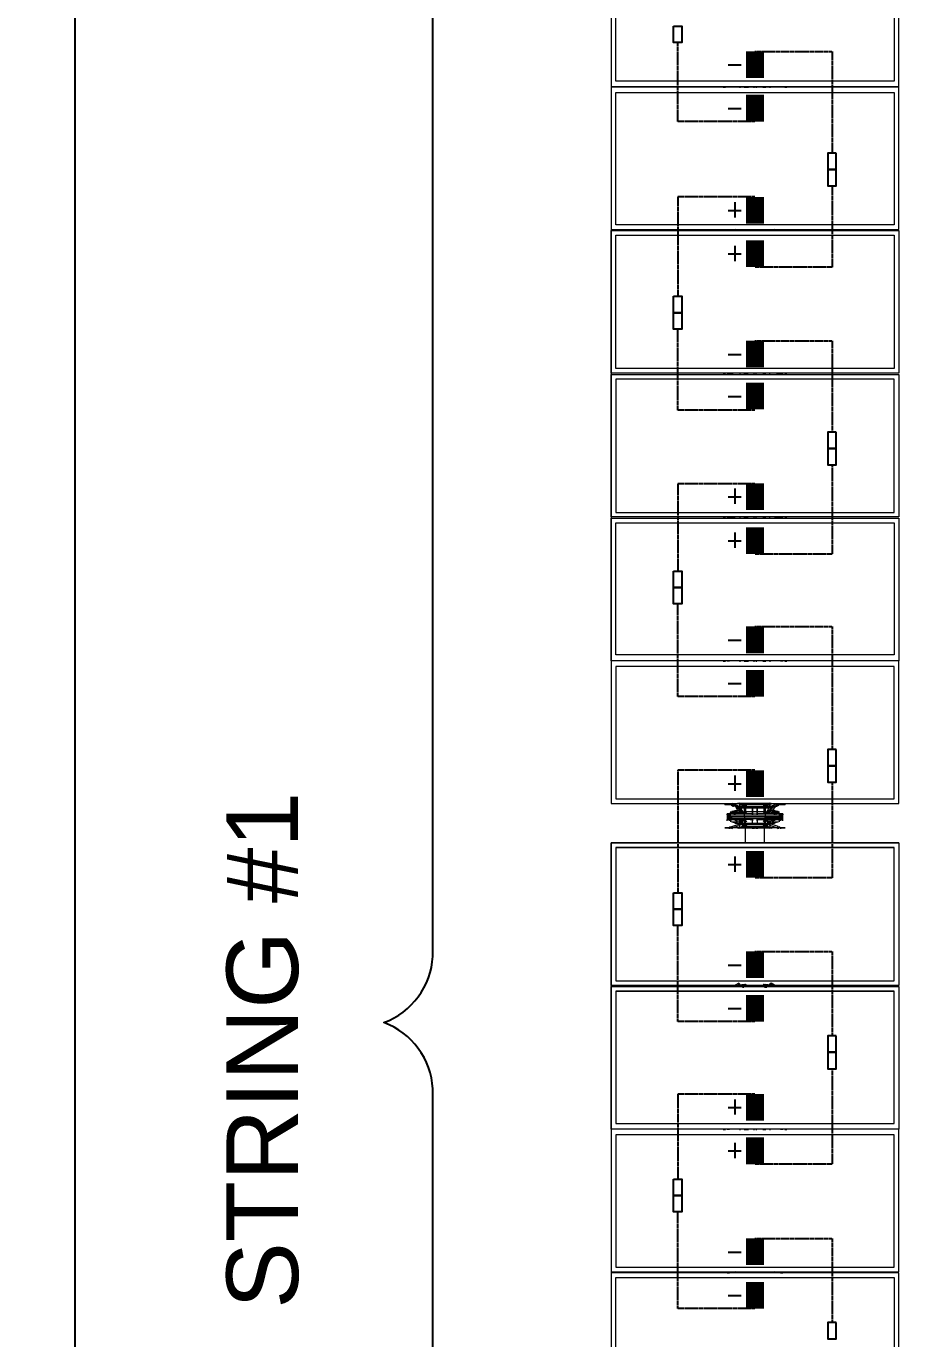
# Model space of a CAD drawing. Header units: feet. Extents: x -13743 to 68376, y -48 to 67763.
# Drawn here: x 5263.4 to 5507, y 65609.9 to 65976.5 of the extents above; entities that cross this region are included whole.
import ezdxf

# ---------------------------------------------------------------- set-up
doc = ezdxf.new("R2010")
doc.units = ezdxf.units.FT
doc.header["$MEASUREMENT"] = 0
doc.linetypes.add('HIDDEN', pattern=[0.375, 0.25, -0.125])
for name, color, linetype in [('E-HARN-COMP', 8, 'Continuous'), ('E-TRNK-CABL-NEG', 6, 'HIDDEN'), ('E-TRUNK-CABLE-POS', 6, 'HIDDEN'), ('G-ANNO-TEXT', 1, 'Continuous'), ('Polarity-Text', 7, 'Continuous')]:
    doc.layers.add(name, color=color, linetype=linetype)
doc.styles.add('NEI-A', font='arial.ttf')

# ---------------------------------------------------------------- blocks, each defined once
blk = doc.blocks.new('A$Ccdbb2b2c')
at = {"lineweight": 5}
for points in [[(2.2199, 0.4133), (4.0732, 0.4133)], [(4.1298, 0), (4.1298, 0.4133), (5.9848, 0.4133)], [(4.1365, 0.0067), (4.1365, 0.4067)], [(4.3365, 0), (4.3365, 0.4133)], [(4.3432, 0.0067), (4.3432, 0.4067)], [(3.0432, 0.2517), (3.0449, 0.2517)], [(3.0432, 0.25), (3.0449, 0.25)], [(3.0432, 0.235), (3.0432, 0.2467), (3.0432, 0.2433)], [(3.2482, 0.2517), (3.2499, 0.2517)], [(3.2482, 0.25), (3.2499, 0.25)], [(3.2482, 0.235), (3.2499, 0.2467), (3.2499, 0.2433)], [(3.4549, 0.2517), (3.4565, 0.2517)], [(3.4549, 0.25), (3.4565, 0.25)], [(3.4549, 0.235), (3.4565, 0.2467), (3.4565, 0.2433)], [(3.6615, 0.2517), (3.6632, 0.2517)], [(3.6615, 0.25), (3.6632, 0.25)], [(3.6615, 0.2467), (3.6615, 0.2433)], [(3.6632, 0.2467), (3.6615, 0.235)], [(3.8682, 0.2517), (3.8698, 0.2517)], [(3.8682, 0.25), (3.8698, 0.25)], [(3.8682, 0.235), (3.8682, 0.2467), (3.8682, 0.2433)], [(4.0748, 0.24), (4.0732, 0.24), (4.0748, 0.24), (4.0748, 0.2433), (4.0748, 0.25), (4.0732, 0.25)], [(4.0882, 0.2433), (4.0882, 0.235), (4.0882, 0.2433), (4.0882, 0.245), (4.0882, 0.2467), (4.0882, 0.245), (4.0898, 0.245), (4.0882, 0.2467), (4.0898, 0.2467), (4.0882, 0.2467), (4.0882, 0.245), (4.0882, 0.2417), (4.0865, 0.2417)], [(4.0948, 0.24), (4.0932, 0.24), (4.0915, 0.24), (4.0915, 0.2217), (4.0882, 0.2217), (4.0882, 0.1917), (4.0915, 0.1917), (4.0915, 0.2217), (4.0915, 0.2417), (4.0932, 0.2417), (4.0932, 0.245), (4.0948, 0.245), (4.0965, 0.245), (4.0965, 0.2467), (4.0965, 0.245), (4.0948, 0.245), (4.0932, 0.245), (4.0932, 0.2433), (4.0915, 0.2433), (4.0915, 0.24)], [(4.0882, 0.2467), (4.0882, 0.2467)], [(4.0898, 0.2467), (4.0948, 0.2467), (4.0965, 0.2467)], [(4.0982, 0.2467), (4.0965, 0.2467), (4.0948, 0.245), (4.0932, 0.245)], [(4.0948, 0.245), (4.0948, 0.2467)], [(4.0965, 0.2467), (4.0965, 0.2467)], [(4.1082, 0.1733), (4.1098, 0.1733), (4.1082, 0.1733), (4.1082, 0.1717), (4.1065, 0.1717), (4.1082, 0.17), (4.1082, 0.1633), (4.1082, 0.25), (4.1082, 0.2433), (4.1065, 0.2417), (4.1082, 0.2417), (4.1082, 0.24), (4.1098, 0.24), (4.1082, 0.2383), (4.1065, 0.24), (4.1032, 0.23), (4.1032, 0.2283), (4.1048, 0.2283), (4.1032, 0.2283), (4.1032, 0.225), (4.1065, 0.225), (4.1082, 0.2283), (4.1082, 0.225), (4.1065, 0.225), (4.1065, 0.2233), (4.1082, 0.2233), (4.1082, 0.19), (4.1065, 0.19)], [(4.3348, 0.2517), (4.3365, 0.2517)], [(4.3348, 0.25), (4.3365, 0.25)], [(4.3348, 0.235), (4.3365, 0.2467), (4.3365, 0.2433)], [(4.5415, 0.2517), (4.5431, 0.2517)], [(4.5415, 0.25), (4.5431, 0.25)], [(4.5415, 0.235), (4.5415, 0.2467), (4.5415, 0.2433)], [(4.7465, 0.2517), (4.7481, 0.2517)], [(4.7465, 0.25), (4.7481, 0.25)], [(4.7465, 0.235), (4.7481, 0.2467), (4.7481, 0.2433)], [(3.0432, 0.2283), (3.0449, 0.2283)], [(3.2482, 0.2283), (3.2499, 0.2283)], [(3.4549, 0.2283), (3.4565, 0.2283)], [(3.6615, 0.2283), (3.6632, 0.2283)], [(3.8682, 0.2283), (3.8698, 0.2283)], [(4.0715, 0.2283), (4.0715, 0.2283)], [(4.0732, 0.2433), (4.0748, 0.2433), (4.0732, 0.2433)], [(4.0732, 0.2433), (4.0748, 0.2433), (4.0732, 0.2433)], [(4.0732, 0.19), (4.0732, 0.2233), (4.0732, 0.19), (4.0748, 0.19), (4.0748, 0.1917), (4.0748, 0.1883), (4.0782, 0.1883), (4.0782, 0.185), (4.0782, 0.1883), (4.0748, 0.1883), (4.0748, 0.19), (4.0748, 0.1917), (4.0748, 0.1933), (4.0748, 0.22), (4.0732, 0.22), (4.0748, 0.22), (4.0748, 0.2217), (4.0748, 0.2233), (4.0748, 0.2217), (4.0748, 0.2233), (4.0732, 0.2233), (4.0732, 0.225), (4.0732, 0.2233), (4.0748, 0.2233), (4.0765, 0.2233), (4.0782, 0.2233), (4.0782, 0.2217), (4.0782, 0.22), (4.0765, 0.22), (4.0748, 0.22), (4.0748, 0.2217), (4.0765, 0.2217), (4.0782, 0.2217), (4.0765, 0.2217), (4.0782, 0.2217), (4.0765, 0.2217), (4.0782, 0.2217), (4.0765, 0.2217), (4.0782, 0.2217), (4.0765, 0.2217), (4.0765, 0.2233), (4.0782, 0.2217), (4.0782, 0.22), (4.0765, 0.2183), (4.0765, 0.22), (4.0748, 0.22), (4.0748, 0.2217), (4.0748, 0.2233), (4.0748, 0.225), (4.0732, 0.225), (4.0732, 0.2267), (4.0732, 0.225), (4.0748, 0.225), (4.0748, 0.2283), (4.0782, 0.2283), (4.0782, 0.225), (4.0748, 0.225), (4.0748, 0.2283), (4.0782, 0.2283), (4.0798, 0.23), (4.0782, 0.2317), (4.0765, 0.235), (4.0765, 0.2383), (4.0748, 0.24), (4.0732, 0.2383), (4.0782, 0.2283), (4.0798, 0.2283), (4.0798, 0.225), (4.0782, 0.225), (4.0782, 0.2217)], [(4.0798, 0.2217), (4.0782, 0.2217), (4.0782, 0.2233), (4.0765, 0.2233), (4.0748, 0.2233), (4.0748, 0.225), (4.0782, 0.225), (4.0782, 0.2283), (4.0732, 0.2383), (4.0748, 0.2383), (4.0748, 0.24), (4.0798, 0.23), (4.0782, 0.2283), (4.0798, 0.23), (4.0748, 0.24), (4.0732, 0.24), (4.0748, 0.2383)], [(4.0765, 0.2367), (4.0765, 0.24), (4.0748, 0.24), (4.0748, 0.2383), (4.0732, 0.2383), (4.0782, 0.2283), (4.0748, 0.2283), (4.0748, 0.225), (4.0748, 0.2233), (4.0732, 0.2233), (4.0732, 0.19), (4.0748, 0.19), (4.0732, 0.19), (4.0732, 0.1867), (4.0732, 0.1883), (4.0748, 0.1883), (4.0748, 0.185), (4.0782, 0.185), (4.0798, 0.1833), (4.0798, 0.185), (4.0798, 0.1883), (4.0782, 0.1883), (4.0798, 0.1883), (4.0798, 0.225), (4.0798, 0.1883), (4.0782, 0.1883)], [(4.0782, 0.2283), (4.0782, 0.225), (4.0732, 0.225), (4.0732, 0.2283), (4.0732, 0.23), (4.0732, 0.2317)], [(4.0732, 0.23), (4.0732, 0.23)], [(4.0748, 0.2283), (4.0732, 0.2283)], [(4.0748, 0.2433), (4.0748, 0.2433)], [(4.0748, 0.24), (4.0748, 0.24)], [(4.0748, 0.24), (4.0748, 0.24)], [(4.0765, 0.2383), (4.0765, 0.2367), (4.0765, 0.2383), (4.0782, 0.2383)], [(4.0782, 0.2317), (4.0832, 0.2283), (4.0765, 0.235), (4.0832, 0.2317)], [(4.0898, 0.245), (4.0915, 0.245), (4.0898, 0.245), (4.0915, 0.245), (4.0915, 0.2417), (4.0882, 0.2417), (4.0882, 0.2217), (4.0865, 0.2217), (4.0882, 0.2217), (4.0865, 0.2217), (4.0882, 0.2217), (4.0865, 0.2217), (4.0882, 0.2217), (4.0798, 0.2217), (4.0848, 0.2217), (4.0848, 0.1917), (4.0798, 0.1917), (4.0882, 0.1917), (4.0882, 0.1717), (4.0915, 0.1717), (4.0915, 0.1917), (4.0915, 0.2217), (4.0932, 0.2217), (4.0932, 0.2417), (4.0948, 0.2417), (4.0948, 0.2217)], [(4.0798, 0.23), (4.0798, 0.2283)], [(4.0848, 0.2417), (4.0865, 0.2417), (4.0865, 0.2333), (4.0848, 0.2333), (4.0848, 0.24), (4.0832, 0.235), (4.0832, 0.225), (4.0848, 0.225), (4.0865, 0.2233), (4.0848, 0.225), (4.0865, 0.2233), (4.0865, 0.225)], [(4.0832, 0.235), (4.0832, 0.225)], [(4.0848, 0.235), (4.0848, 0.235)], [(4.0848, 0.2317), (4.0848, 0.2333)], [(4.0865, 0.23), (4.0865, 0.2333), (4.0882, 0.2333)], [(4.0882, 0.2283), (4.0865, 0.2283)], [(4.0882, 0.245), (4.0882, 0.245)], [(4.0882, 0.245), (4.0882, 0.2433), (4.0898, 0.2433), (4.0915, 0.2433), (4.0898, 0.2433), (4.0915, 0.2433)], [(4.0898, 0.235), (4.0882, 0.235), (4.0882, 0.2133), (4.0882, 0.2117), (4.0882, 0.2367), (4.0898, 0.2367)], [(4.0915, 0.245), (4.0898, 0.245), (4.0915, 0.245), (4.0915, 0.2433), (4.0932, 0.2433), (4.0948, 0.2433), (4.0948, 0.2417)], [(4.0948, 0.2433), (4.0965, 0.2433)], [(4.0948, 0.2433), (4.0965, 0.2433)], [(4.0948, 0.2433), (4.0965, 0.2433)], [(4.0948, 0.2117), (4.0965, 0.2117), (4.0965, 0.2367), (4.0948, 0.2367)], [(4.0965, 0.2433), (4.0965, 0.245)], [(4.0965, 0.235), (4.0965, 0.2433)], [(4.0965, 0.2433), (4.0965, 0.235)], [(4.0998, 0.2267), (4.0998, 0.225), (4.1015, 0.225), (4.1015, 0.235), (4.0998, 0.24), (4.0998, 0.2333), (4.0965, 0.2333), (4.0965, 0.2417), (4.0998, 0.2417)], [(4.0965, 0.2417), (4.0982, 0.2417)], [(4.0965, 0.21), (4.0982, 0.21), (4.0965, 0.21), (4.0982, 0.21), (4.0965, 0.21), (4.0982, 0.21), (4.0965, 0.21), (4.0965, 0.2117), (4.0965, 0.2133), (4.0965, 0.235), (4.0982, 0.235)], [(4.0965, 0.2333), (4.0982, 0.2333), (4.0982, 0.23)], [(4.0982, 0.2283), (4.0965, 0.2283)], [(4.0982, 0.24), (4.0982, 0.24)], [(4.0998, 0.235), (4.0998, 0.235)], [(4.0998, 0.2333), (4.0998, 0.2317)], [(4.1015, 0.235), (4.1015, 0.225), (4.1032, 0.225), (4.1032, 0.2217), (4.1048, 0.2233), (4.1048, 0.2217), (4.1032, 0.2217), (4.1032, 0.22), (4.1048, 0.22), (4.1065, 0.22), (4.1065, 0.2217), (4.1048, 0.2217), (4.1065, 0.2217), (4.1048, 0.2217), (4.1065, 0.2217), (4.1048, 0.2217), (4.1065, 0.2217), (4.1048, 0.2217), (4.1065, 0.2217), (4.1065, 0.2233), (4.1048, 0.2233), (4.1032, 0.2233), (4.1032, 0.2217), (4.1032, 0.22), (4.1032, 0.1933)], [(4.1032, 0.23), (4.1015, 0.2283), (4.1032, 0.2283)], [(4.1015, 0.2283), (4.1015, 0.225), (4.1032, 0.225), (4.1015, 0.225), (4.1015, 0.1883), (4.1015, 0.1783)], [(4.1082, 0.2317), (4.1082, 0.23), (4.1082, 0.2283), (4.1048, 0.2283), (4.1082, 0.2383)], [(4.1082, 0.24), (4.1082, 0.24)], [(4.1098, 0.23), (4.1098, 0.23)], [(4.1098, 0.2283), (4.1098, 0.2283)], [(4.3315, 0.23), (4.3365, 0.2383)], [(4.3332, 0.2283), (4.3365, 0.2333)], [(4.5415, 0.2283), (4.5431, 0.2283)], [(4.7465, 0.2283), (4.7481, 0.2283)], [(3.0432, 0.2217), (3.0449, 0.2217)], [(3.0432, 0.22), (3.0449, 0.22)], [(3.0432, 0.2183), (3.0449, 0.2183)], [(3.0432, 0.2167), (3.0449, 0.2167)], [(3.0432, 0.2083), (3.0449, 0.2083)], [(3.2499, 0.2217), (3.2482, 0.2217)], [(3.2482, 0.22), (3.2499, 0.22)], [(3.2482, 0.2183), (3.2499, 0.2183)], [(3.2499, 0.2167), (3.2482, 0.2167)], [(3.2482, 0.2083), (3.2499, 0.2083)], [(3.4565, 0.2217), (3.4549, 0.2217)], [(3.4549, 0.22), (3.4565, 0.22)], [(3.4549, 0.2183), (3.4565, 0.2183)], [(3.4565, 0.2167), (3.4549, 0.2167)], [(3.4549, 0.2083), (3.4565, 0.2083)], [(3.6632, 0.2217), (3.6615, 0.2217)], [(3.6615, 0.22), (3.6632, 0.22)], [(3.6615, 0.2183), (3.6632, 0.2183)], [(3.6632, 0.2167), (3.6615, 0.2167)], [(3.6615, 0.2083), (3.6632, 0.2083)], [(3.8682, 0.2217), (3.8698, 0.2217)], [(3.8682, 0.22), (3.8698, 0.22)], [(3.8682, 0.2183), (3.8698, 0.2183)], [(3.8682, 0.2167), (3.8698, 0.2167)], [(3.8682, 0.2083), (3.8698, 0.2083)], [(4.0782, 0.185), (4.0798, 0.185), (4.0798, 0.1883), (4.0782, 0.1883), (4.0798, 0.1883), (4.0798, 0.225), (4.0782, 0.225), (4.0782, 0.2217), (4.0765, 0.2217), (4.0782, 0.2217), (4.0765, 0.2217), (4.0782, 0.2217), (4.0782, 0.22), (4.0782, 0.1933), (4.0782, 0.1917), (4.0765, 0.19), (4.0765, 0.1917), (4.0748, 0.1917), (4.0748, 0.1933), (4.0765, 0.1933), (4.0765, 0.195), (4.0782, 0.1933), (4.0782, 0.22), (4.0765, 0.22), (4.0748, 0.22), (4.0732, 0.22), (4.0748, 0.22), (4.0748, 0.1933), (4.0732, 0.1933), (4.0748, 0.1933), (4.0748, 0.1917), (4.0748, 0.19), (4.0765, 0.19), (4.0782, 0.19), (4.0782, 0.1917), (4.0782, 0.1933), (4.0782, 0.1917), (4.0798, 0.1917)], [(4.0732, 0.2233), (4.0732, 0.225)], [(4.0732, 0.21), (4.0748, 0.21)], [(4.0732, 0.2083), (4.0748, 0.2083)], [(4.0782, 0.225), (4.0798, 0.225), (4.0782, 0.225), (4.0782, 0.2217), (4.0765, 0.2217), (4.0782, 0.2217), (4.0782, 0.22), (4.0782, 0.1933), (4.0765, 0.195), (4.0765, 0.1933), (4.0748, 0.1933), (4.0748, 0.1917), (4.0765, 0.1917), (4.0782, 0.1917), (4.0782, 0.1883), (4.0782, 0.1917), (4.0782, 0.1933), (4.0765, 0.1933)], [(4.0748, 0.2233), (4.0748, 0.2233)], [(4.0748, 0.2233), (4.0748, 0.2233)], [(4.0748, 0.22), (4.0765, 0.22), (4.0782, 0.22), (4.0782, 0.2217), (4.0782, 0.2233), (4.0765, 0.2233), (4.0748, 0.2233), (4.0748, 0.2217), (4.0748, 0.2233)], [(4.0748, 0.2233), (4.0748, 0.2233)], [(4.0748, 0.2217), (4.0748, 0.2217)], [(4.0765, 0.22), (4.0748, 0.22), (4.0748, 0.2217), (4.0765, 0.2217)], [(4.0748, 0.2217), (4.0765, 0.2217)], [(4.0748, 0.2217), (4.0748, 0.22)], [(4.0748, 0.2217), (4.0748, 0.2217)], [(4.0748, 0.2217), (4.0748, 0.2217)], [(4.0748, 0.22), (4.0748, 0.22)], [(4.0748, 0.22), (4.0748, 0.22)], [(4.0748, 0.22), (4.0748, 0.1933)], [(4.0748, 0.22), (4.0748, 0.22)], [(4.0765, 0.2233), (4.0765, 0.2233)], [(4.0765, 0.2233), (4.0765, 0.2233)], [(4.0782, 0.2217), (4.0765, 0.2233), (4.0765, 0.2217)], [(4.0765, 0.2233), (4.0765, 0.2233)], [(4.0765, 0.2233), (4.0765, 0.2233)], [(4.0765, 0.2217), (4.0782, 0.2217)], [(4.0765, 0.2217), (4.0782, 0.2217)], [(4.0765, 0.2217), (4.0782, 0.2217)], [(4.0765, 0.2217), (4.0782, 0.2217)], [(4.0765, 0.2217), (4.0782, 0.2217)], [(4.0765, 0.22), (4.0765, 0.22)], [(4.0765, 0.22), (4.0765, 0.2183), (4.0782, 0.22)], [(4.0765, 0.22), (4.0765, 0.22)], [(4.0765, 0.22), (4.0765, 0.22)], [(4.0782, 0.225), (4.0782, 0.225)], [(4.0782, 0.2233), (4.0782, 0.2233)], [(4.0782, 0.2233), (4.0782, 0.2233)], [(4.0782, 0.2233), (4.0782, 0.2233)], [(4.0782, 0.2217), (4.0782, 0.2217)], [(4.0782, 0.2217), (4.0782, 0.2217)], [(4.0782, 0.2217), (4.0782, 0.2217)], [(4.0782, 0.22), (4.0782, 0.22)], [(4.0782, 0.22), (4.0782, 0.22)], [(4.0782, 0.22), (4.0782, 0.22)], [(4.0798, 0.225), (4.0798, 0.225)], [(4.0882, 0.22), (4.0798, 0.22)], [(4.0882, 0.2117), (4.0882, 0.21), (4.0898, 0.21), (4.0882, 0.21), (4.0898, 0.21), (4.0882, 0.21), (4.0882, 0.2133), (4.0882, 0.21), (4.0798, 0.21)], [(4.0798, 0.205), (4.0798, 0.2083)], [(4.0865, 0.2183), (4.0848, 0.22)], [(4.0865, 0.2233), (4.0882, 0.2233)], [(4.0882, 0.21), (4.0898, 0.21)], [(4.1015, 0.21), (4.0948, 0.21)], [(4.0965, 0.2233), (4.0982, 0.2233)], [(4.1015, 0.22), (4.0965, 0.22)], [(4.0982, 0.225), (4.0982, 0.2233), (4.0998, 0.225), (4.0982, 0.2233), (4.0998, 0.225)], [(4.0998, 0.22), (4.0982, 0.2183)], [(4.1015, 0.225), (4.1015, 0.225)], [(4.1032, 0.2083), (4.1015, 0.2083), (4.1015, 0.205)], [(4.1032, 0.225), (4.1032, 0.225)], [(4.1032, 0.22), (4.1048, 0.2183), (4.1048, 0.22), (4.1065, 0.22), (4.1065, 0.2217), (4.1048, 0.2217), (4.1065, 0.2217), (4.1065, 0.2233)], [(4.1032, 0.2233), (4.1032, 0.2233)], [(4.1032, 0.2217), (4.1032, 0.2217)], [(4.1032, 0.22), (4.1032, 0.22)], [(4.1048, 0.2233), (4.1048, 0.2233)], [(4.1048, 0.22), (4.1048, 0.22)], [(4.1065, 0.2233), (4.1065, 0.2233)], [(4.1065, 0.2217), (4.1065, 0.2217)], [(4.1065, 0.22), (4.1065, 0.22)], [(4.1065, 0.1933), (4.1065, 0.22)], [(4.1082, 0.225), (4.1082, 0.2233)], [(4.1298, 0.22), (4.1082, 0.22)], [(4.1082, 0.21), (4.1098, 0.21)], [(4.1082, 0.2083), (4.1098, 0.2083)], [(4.3382, 0.2233), (4.3365, 0.2233), (4.3365, 0.225), (4.3332, 0.225)], [(4.3332, 0.1917), (4.3348, 0.1917), (4.3348, 0.19), (4.3332, 0.1917), (4.3348, 0.1917), (4.3348, 0.19), (4.3332, 0.1917), (4.3348, 0.19), (4.3348, 0.1917), (4.3365, 0.1917), (4.3365, 0.1933), (4.3348, 0.1933), (4.3365, 0.1933), (4.3348, 0.1933), (4.3365, 0.1933), (4.3365, 0.22), (4.3365, 0.1933), (4.3365, 0.22), (4.3348, 0.22), (4.3365, 0.22), (4.3348, 0.22), (4.3332, 0.22), (4.3348, 0.22), (4.3348, 0.2183), (4.3332, 0.22), (4.3348, 0.22), (4.3365, 0.22), (4.3365, 0.2217), (4.3348, 0.2217), (4.3365, 0.2217), (4.3348, 0.2217), (4.3365, 0.2217), (4.3348, 0.2217), (4.3365, 0.2217), (4.3348, 0.2217), (4.3365, 0.2217), (4.3348, 0.2217), (4.3365, 0.2217), (4.3365, 0.22), (4.3348, 0.22), (4.3348, 0.2183), (4.3332, 0.22), (4.3348, 0.2183), (4.3348, 0.22), (4.3365, 0.22), (4.3365, 0.2217), (4.3348, 0.2217), (4.3348, 0.2233), (4.3332, 0.2217), (4.3348, 0.2233), (4.3348, 0.2217), (4.3332, 0.2217), (4.3348, 0.2233), (4.3348, 0.2217), (4.3332, 0.2217)], [(4.3348, 0.1917), (4.3365, 0.1917), (4.3348, 0.1917), (4.3365, 0.1917), (4.3348, 0.1917), (4.3365, 0.1917), (4.3348, 0.1917), (4.3365, 0.1917), (4.3348, 0.1917), (4.3365, 0.1917), (4.3348, 0.1917), (4.3348, 0.2217), (4.3365, 0.2217), (4.3348, 0.2217), (4.3365, 0.2217), (4.3348, 0.2217), (4.3365, 0.2217), (4.3348, 0.2217), (4.3365, 0.2217), (4.3348, 0.2217), (4.3365, 0.2217), (4.3348, 0.2217), (4.3365, 0.2217), (4.3348, 0.2217), (4.3365, 0.2217), (4.3348, 0.2217), (4.3365, 0.2217), (4.3348, 0.2217), (4.3365, 0.2217), (4.3348, 0.2217), (4.3365, 0.2217), (4.3365, 0.2233), (4.3348, 0.2233), (4.3332, 0.2233)], [(4.3332, 0.22), (4.3348, 0.22), (4.3365, 0.22)], [(4.3348, 0.2233), (4.3348, 0.2233)], [(4.3365, 0.2217), (4.3348, 0.2217)], [(4.3348, 0.22), (4.3348, 0.22)], [(4.3348, 0.2183), (4.3365, 0.2183)], [(4.3365, 0.2167), (4.3348, 0.2167)], [(4.3348, 0.2083), (4.3365, 0.2083)], [(4.3365, 0.2233), (4.3365, 0.2233)], [(4.3365, 0.22), (4.3365, 0.22)], [(4.5415, 0.2217), (4.5431, 0.2217)], [(4.5415, 0.22), (4.5431, 0.22)], [(4.5415, 0.2183), (4.5431, 0.2183)], [(4.5415, 0.2167), (4.5431, 0.2167)], [(4.5415, 0.2083), (4.5431, 0.2083)], [(4.7481, 0.2217), (4.7465, 0.2217)], [(4.7465, 0.22), (4.7481, 0.22)], [(4.7465, 0.2183), (4.7481, 0.2183)], [(4.7481, 0.2167), (4.7465, 0.2167)], [(4.7465, 0.2083), (4.7481, 0.2083)], [(3.0432, 0.205), (3.0449, 0.205)], [(3.0432, 0.195), (3.0449, 0.195)], [(3.0432, 0.1933), (3.0449, 0.1933)], [(3.0432, 0.1917), (3.0449, 0.1917)], [(3.2499, 0.205), (3.2482, 0.205)], [(3.2482, 0.195), (3.2499, 0.195)], [(3.2499, 0.1933), (3.2482, 0.1933)], [(3.2482, 0.1917), (3.2499, 0.1917)], [(3.4565, 0.205), (3.4549, 0.205)], [(3.4549, 0.195), (3.4565, 0.195)], [(3.4565, 0.1933), (3.4549, 0.1933)], [(3.4549, 0.1917), (3.4565, 0.1917)], [(3.6632, 0.205), (3.6615, 0.205)], [(3.6615, 0.195), (3.6632, 0.195)], [(3.6632, 0.1933), (3.6615, 0.1933)], [(3.6615, 0.1917), (3.6632, 0.1917)], [(3.8682, 0.205), (3.8698, 0.205)], [(3.8682, 0.195), (3.8698, 0.195)], [(3.8682, 0.1933), (3.8698, 0.1933)], [(3.8682, 0.1917), (3.8698, 0.1917)], [(4.0732, 0.205), (4.0748, 0.205)], [(4.0732, 0.2033), (4.0748, 0.2033)], [(4.0732, 0.1933), (4.0748, 0.1933)], [(4.0732, 0.1933), (4.0748, 0.1933)], [(4.0782, 0.1917), (4.0782, 0.19), (4.0765, 0.19), (4.0748, 0.19), (4.0765, 0.19), (4.0782, 0.19), (4.0782, 0.1917), (4.0765, 0.1917), (4.0782, 0.1917), (4.0782, 0.19), (4.0782, 0.1883), (4.0798, 0.1883), (4.0798, 0.185), (4.0782, 0.185), (4.0765, 0.1817), (4.0732, 0.175), (4.0748, 0.175), (4.0748, 0.1733), (4.0798, 0.1833), (4.0782, 0.185), (4.0732, 0.175), (4.0748, 0.175), (4.0748, 0.1733), (4.0798, 0.1833), (4.0798, 0.185), (4.0782, 0.185), (4.0782, 0.1883), (4.0748, 0.1883), (4.0748, 0.185), (4.0732, 0.185), (4.0732, 0.1883), (4.0732, 0.19), (4.0732, 0.1883), (4.0748, 0.1883), (4.0748, 0.185), (4.0782, 0.185), (4.0732, 0.175), (4.0748, 0.175), (4.0748, 0.1733), (4.0798, 0.1833), (4.0782, 0.185), (4.0748, 0.185), (4.0732, 0.185), (4.0732, 0.1833)], [(4.0748, 0.19), (4.0748, 0.1883), (4.0732, 0.1883)], [(4.0782, 0.1933), (4.0765, 0.1933), (4.0748, 0.1933), (4.0765, 0.1933), (4.0748, 0.1933), (4.0748, 0.1917), (4.0748, 0.19), (4.0748, 0.1917)], [(4.0748, 0.1933), (4.0748, 0.1933)], [(4.0748, 0.1933), (4.0748, 0.1933)], [(4.0748, 0.1933), (4.0748, 0.1933)], [(4.0748, 0.1917), (4.0748, 0.1917)], [(4.0748, 0.1917), (4.0748, 0.1917)], [(4.0748, 0.1917), (4.0748, 0.1917)], [(4.0748, 0.19), (4.0748, 0.19)], [(4.0748, 0.19), (4.0748, 0.19)], [(4.0748, 0.19), (4.0748, 0.19)], [(4.0765, 0.1933), (4.0765, 0.1933)], [(4.0765, 0.1933), (4.0765, 0.1933)], [(4.0765, 0.1933), (4.0765, 0.1933)], [(4.0765, 0.1933), (4.0765, 0.1933)], [(4.0765, 0.19), (4.0765, 0.19)], [(4.0765, 0.19), (4.0765, 0.19)], [(4.0765, 0.19), (4.0765, 0.19)], [(4.0782, 0.1933), (4.0782, 0.1933)], [(4.0782, 0.1933), (4.0782, 0.1933)], [(4.0782, 0.1933), (4.0782, 0.1933)], [(4.0782, 0.1917), (4.0782, 0.1917)], [(4.0782, 0.1917), (4.0782, 0.1917)], [(4.0782, 0.1917), (4.0782, 0.1917)], [(4.0782, 0.19), (4.0782, 0.19)], [(4.0782, 0.19), (4.0782, 0.19)], [(4.0782, 0.19), (4.0782, 0.19)], [(4.0798, 0.2033), (4.0882, 0.2033), (4.0882, 0.2), (4.0882, 0.2033), (4.0898, 0.2033), (4.0882, 0.2033), (4.0898, 0.2033), (4.0882, 0.2033), (4.0898, 0.2033), (4.0882, 0.2033), (4.0882, 0.2017)], [(4.0798, 0.1933), (4.0882, 0.1933)], [(4.0848, 0.1933), (4.0865, 0.195)], [(4.0865, 0.1883), (4.0865, 0.19), (4.0848, 0.1883), (4.0865, 0.19), (4.0848, 0.1883)], [(4.0865, 0.1917), (4.0882, 0.1917)], [(4.0865, 0.1917), (4.0882, 0.1917)], [(4.0865, 0.1917), (4.0882, 0.1917)], [(4.0865, 0.1917), (4.0882, 0.1917)], [(4.0882, 0.19), (4.0865, 0.19)], [(4.0882, 0.2033), (4.0898, 0.2033)], [(4.0898, 0.1783), (4.0882, 0.1783), (4.0882, 0.2), (4.0882, 0.2017), (4.0882, 0.1767), (4.0898, 0.1767)], [(4.0932, 0.1717), (4.0948, 0.1717), (4.0948, 0.1917)], [(4.0948, 0.2033), (4.1015, 0.2033)], [(4.0948, 0.1767), (4.0965, 0.1767), (4.0965, 0.2017), (4.0948, 0.2017)], [(4.0982, 0.2033), (4.0965, 0.2033), (4.0982, 0.2033), (4.0965, 0.2033), (4.0982, 0.2033), (4.0965, 0.2033), (4.0965, 0.2), (4.0965, 0.2017), (4.0965, 0.2033), (4.0965, 0.2), (4.0965, 0.1783), (4.0982, 0.1783)], [(4.0965, 0.1933), (4.1015, 0.1933)], [(4.0982, 0.19), (4.0965, 0.19)], [(4.0982, 0.195), (4.0998, 0.1933)], [(4.0998, 0.1883), (4.0982, 0.19), (4.0998, 0.1883), (4.0982, 0.19), (4.0982, 0.1883)], [(4.1098, 0.1733), (4.1082, 0.175), (4.1065, 0.1733), (4.1032, 0.1833), (4.1032, 0.185), (4.1048, 0.185), (4.1032, 0.185), (4.1015, 0.185), (4.1015, 0.1883), (4.1032, 0.1883), (4.1015, 0.1883), (4.1032, 0.1883), (4.1032, 0.1917), (4.1048, 0.1917), (4.1065, 0.1917), (4.1065, 0.19), (4.1065, 0.1883), (4.1032, 0.1883), (4.1032, 0.185)], [(4.1032, 0.1933), (4.1032, 0.1917)], [(4.1032, 0.1933), (4.1032, 0.1933)], [(4.1048, 0.1933), (4.1032, 0.1933)], [(4.1032, 0.1917), (4.1032, 0.19)], [(4.1032, 0.1917), (4.1032, 0.1917)], [(4.1032, 0.19), (4.1048, 0.19)], [(4.1032, 0.19), (4.1032, 0.19)], [(4.1065, 0.1933), (4.1048, 0.1933)], [(4.1048, 0.1933), (4.1048, 0.1933)], [(4.1048, 0.1917), (4.1065, 0.1917)], [(4.1048, 0.1917), (4.1065, 0.1917)], [(4.1048, 0.1917), (4.1065, 0.1917)], [(4.1048, 0.1917), (4.1065, 0.1917)], [(4.1048, 0.1917), (4.1065, 0.1917)], [(4.1048, 0.1917), (4.1065, 0.1917)], [(4.1048, 0.19), (4.1065, 0.19)], [(4.1048, 0.19), (4.1048, 0.19)], [(4.1065, 0.1933), (4.1065, 0.1933)], [(4.1065, 0.1917), (4.1065, 0.1933)], [(4.1065, 0.1917), (4.1065, 0.1917)], [(4.1065, 0.19), (4.1065, 0.1917)], [(4.1065, 0.19), (4.1065, 0.19)], [(4.1082, 0.205), (4.1098, 0.205)], [(4.1082, 0.2033), (4.1098, 0.2033)], [(4.1082, 0.1933), (4.1298, 0.1933)], [(4.1082, 0.19), (4.1082, 0.1883)], [(4.3348, 0.1933), (4.3348, 0.195), (4.3332, 0.1933)], [(4.3348, 0.1933), (4.3348, 0.195), (4.3332, 0.1933)], [(4.3332, 0.1933), (4.3348, 0.1933)], [(4.3332, 0.1933), (4.3348, 0.1933)], [(4.3348, 0.1933), (4.3332, 0.1933)], [(4.3382, 0.19), (4.3365, 0.19), (4.3365, 0.1883), (4.3332, 0.1883), (4.3365, 0.1883), (4.3365, 0.19), (4.3348, 0.19), (4.3332, 0.19), (4.3348, 0.19), (4.3365, 0.19), (4.3365, 0.1917), (4.3365, 0.19), (4.3365, 0.1883), (4.3332, 0.1883)], [(4.3365, 0.205), (4.3348, 0.205)], [(4.3348, 0.195), (4.3365, 0.195)], [(4.3348, 0.1933), (4.3365, 0.1933), (4.3365, 0.1917), (4.3348, 0.1917)], [(4.3348, 0.1933), (4.3365, 0.1933), (4.3365, 0.1917), (4.3348, 0.1917)], [(4.3348, 0.1933), (4.3348, 0.1933)], [(4.3365, 0.1933), (4.3348, 0.1933)], [(4.3348, 0.1917), (4.3365, 0.1917)], [(4.3348, 0.1917), (4.3365, 0.1917)], [(4.3348, 0.1917), (4.3365, 0.1917)], [(4.3348, 0.1917), (4.3365, 0.1917)], [(4.3348, 0.1917), (4.3365, 0.1917)], [(4.3348, 0.1917), (4.3365, 0.1917)], [(4.3348, 0.1917), (4.3365, 0.1917)], [(4.3348, 0.1917), (4.3365, 0.1917)], [(4.3348, 0.1917), (4.3365, 0.1917)], [(4.3348, 0.1917), (4.3365, 0.1917)], [(4.3348, 0.1917), (4.3365, 0.1917)], [(4.3348, 0.1917), (4.3365, 0.1917)], [(4.3348, 0.19), (4.3365, 0.19), (4.3365, 0.1917)], [(4.3348, 0.19), (4.3348, 0.19)], [(4.3365, 0.1933), (4.3365, 0.1933)], [(4.3365, 0.19), (4.3365, 0.19)], [(4.5415, 0.205), (4.5431, 0.205)], [(4.5415, 0.195), (4.5431, 0.195)], [(4.5415, 0.1933), (4.5431, 0.1933)], [(4.5415, 0.1917), (4.5431, 0.1917)], [(4.7481, 0.205), (4.7465, 0.205)], [(4.7465, 0.195), (4.7481, 0.195)], [(4.7481, 0.1933), (4.7465, 0.1933)], [(4.7465, 0.1917), (4.7481, 0.1917)], [(3.0432, 0.185), (3.0449, 0.185)], [(3.0432, 0.17), (3.0432, 0.1667), (3.0432, 0.1783)], [(3.2499, 0.185), (3.2482, 0.185)], [(3.2499, 0.17), (3.2499, 0.1667), (3.2482, 0.1783)], [(3.4565, 0.185), (3.4549, 0.185)], [(3.4565, 0.17), (3.4565, 0.1667), (3.4549, 0.1783)], [(3.6632, 0.185), (3.6615, 0.185)], [(3.6615, 0.1783), (3.6632, 0.1667)], [(3.6615, 0.17), (3.6615, 0.1667)], [(3.8682, 0.185), (3.8698, 0.185)], [(3.8682, 0.17), (3.8682, 0.1667), (3.8682, 0.1783)], [(4.0715, 0.185), (4.0715, 0.185)], [(4.0748, 0.1833), (4.0732, 0.1833), (4.0732, 0.185), (4.0732, 0.1833), (4.0732, 0.1817)], [(4.0732, 0.1833), (4.0732, 0.1833)], [(4.0732, 0.1733), (4.0748, 0.1733), (4.0765, 0.1733), (4.0765, 0.1767), (4.0832, 0.1817)], [(4.0748, 0.175), (4.0732, 0.1733), (4.0748, 0.1733), (4.0748, 0.17), (4.0748, 0.1633), (4.0732, 0.1633)], [(4.0732, 0.17), (4.0748, 0.17), (4.0732, 0.17)], [(4.0732, 0.17), (4.0748, 0.17), (4.0732, 0.17)], [(4.0748, 0.1733), (4.0748, 0.1733)], [(4.0748, 0.1733), (4.0748, 0.1733)], [(4.0748, 0.1733), (4.0748, 0.1733)], [(4.0748, 0.17), (4.0748, 0.17)], [(4.0748, 0.17), (4.0748, 0.17)], [(4.0782, 0.1817), (4.0832, 0.185), (4.0765, 0.1783)], [(4.0782, 0.175), (4.0765, 0.175), (4.0765, 0.1767), (4.0765, 0.175)], [(4.0782, 0.1883), (4.0782, 0.1883)], [(4.0782, 0.1883), (4.0782, 0.1883)], [(4.0798, 0.1883), (4.0798, 0.1883)], [(4.0798, 0.1883), (4.0798, 0.1883)], [(4.0832, 0.1783), (4.0848, 0.1733), (4.0848, 0.18)], [(4.0848, 0.1817), (4.0848, 0.18), (4.0865, 0.18), (4.0865, 0.1833)], [(4.0882, 0.18), (4.0865, 0.18), (4.0865, 0.1717), (4.0848, 0.1717)], [(4.0848, 0.1783), (4.0848, 0.1783)], [(4.0865, 0.185), (4.0882, 0.185)], [(4.0882, 0.17), (4.0882, 0.1783), (4.0882, 0.17), (4.0882, 0.1683), (4.0882, 0.17), (4.0882, 0.1717), (4.0865, 0.1717)], [(4.0882, 0.1683), (4.0882, 0.17), (4.0898, 0.17), (4.0915, 0.17), (4.0898, 0.17), (4.0915, 0.17), (4.0932, 0.17), (4.0915, 0.17), (4.0932, 0.17), (4.0948, 0.17), (4.0932, 0.17)], [(4.0982, 0.1667), (4.0965, 0.1667), (4.0948, 0.1683), (4.0965, 0.1683), (4.0948, 0.1683), (4.0932, 0.1683), (4.0948, 0.1683), (4.0965, 0.1683), (4.0965, 0.1667), (4.0965, 0.1683), (4.0965, 0.17), (4.0982, 0.17)], [(4.0948, 0.17), (4.0965, 0.17), (4.0948, 0.17), (4.0965, 0.17), (4.0965, 0.1783), (4.0965, 0.17)], [(4.0965, 0.185), (4.0982, 0.185)], [(4.0982, 0.1833), (4.0982, 0.18), (4.0965, 0.18), (4.0965, 0.1717), (4.0998, 0.1717)], [(4.0998, 0.1817), (4.0998, 0.18), (4.0965, 0.18)], [(4.0965, 0.1717), (4.0982, 0.1717)], [(4.0982, 0.1733), (4.0982, 0.1733)], [(4.0998, 0.18), (4.0998, 0.1733), (4.1015, 0.1783), (4.1015, 0.1883), (4.0998, 0.1883), (4.0998, 0.1867)], [(4.0998, 0.1783), (4.0998, 0.1783)], [(4.1015, 0.1883), (4.1015, 0.1883)], [(4.1032, 0.1833), (4.1015, 0.185)], [(4.1032, 0.1883), (4.1032, 0.1883)], [(4.1082, 0.175), (4.1048, 0.185), (4.1082, 0.185), (4.1082, 0.1833), (4.1082, 0.1817)], [(4.1082, 0.1733), (4.1082, 0.1733)], [(4.1082, 0.17), (4.1098, 0.17)], [(4.1098, 0.185), (4.1098, 0.185)], [(4.1098, 0.1833), (4.1098, 0.1833)], [(4.3365, 0.175), (4.3315, 0.1833)], [(4.3365, 0.18), (4.3332, 0.185), (4.3365, 0.185)], [(4.3365, 0.185), (4.3348, 0.185)], [(4.3365, 0.17), (4.3365, 0.1667), (4.3348, 0.1783)], [(4.5415, 0.185), (4.5431, 0.185)], [(4.5415, 0.17), (4.5415, 0.1667), (4.5415, 0.1783)], [(4.7481, 0.185), (4.7465, 0.185)], [(4.7481, 0.17), (4.7481, 0.1667), (4.7465, 0.1783)], [(3.0432, 0.1667), (3.0432, 0.1667)], [(3.0432, 0.1633), (3.0449, 0.1633)], [(3.0432, 0.1617), (3.0449, 0.1617)], [(3.2482, 0.1633), (3.2499, 0.1633)], [(3.2482, 0.1617), (3.2499, 0.1617)], [(3.2499, 0.1667), (3.2499, 0.1667)], [(3.4549, 0.1633), (3.4565, 0.1633)], [(3.4549, 0.1617), (3.4565, 0.1617)], [(3.4565, 0.1667), (3.4565, 0.1667)], [(3.6615, 0.1667), (3.6615, 0.1667)], [(3.6615, 0.1633), (3.6632, 0.1633)], [(3.6615, 0.1617), (3.6632, 0.1617)], [(3.8682, 0.1667), (3.8682, 0.1667)], [(3.8682, 0.1633), (3.8698, 0.1633)], [(3.8682, 0.1617), (3.8698, 0.1617)], [(4.0965, 0.1667), (4.0948, 0.1667), (4.0882, 0.1667), (4.0898, 0.1667), (4.0882, 0.1667), (4.0898, 0.1683), (4.0915, 0.1683), (4.0898, 0.1683), (4.0882, 0.1683), (4.0882, 0.1667), (4.0882, 0.1683), (4.0882, 0.1667)], [(4.0882, 0.1683), (4.0882, 0.1683)], [(4.0882, 0.1667), (4.0882, 0.1667)], [(4.0948, 0.1667), (4.0948, 0.1683)], [(4.0965, 0.1667), (4.0965, 0.1667)], [(4.3348, 0.1633), (4.3365, 0.1633)], [(4.3348, 0.1617), (4.3365, 0.1617)], [(4.3365, 0.1667), (4.3365, 0.1667)], [(4.5415, 0.1667), (4.5415, 0.1667)], [(4.5415, 0.1633), (4.5431, 0.1633)], [(4.5415, 0.1617), (4.5431, 0.1617)], [(4.7465, 0.1633), (4.7481, 0.1633)], [(4.7465, 0.1617), (4.7481, 0.1617)], [(4.7481, 0.1667), (4.7481, 0.1667)]]:
    blk.add_lwpolyline(points, dxfattribs=at)
for points in [[(2.8382, 0.4133), (3.0432, 0.4133), (3.0432, 0), (2.8382, 0)], [(2.8449, 0.4067), (2.8449, 0.0067), (3.0349, 0.0067), (3.0349, 0.4067)], [(3.0432, 0.4133), (3.2482, 0.4133), (3.2482, 0), (3.0432, 0)], [(3.0515, 0.4067), (3.0515, 0.0067), (3.2415, 0.0067), (3.2415, 0.4067)], [(3.2499, 0), (3.4549, 0), (3.4549, 0.4133), (3.2499, 0.4133)], [(3.2565, 0.0067), (3.4482, 0.0067), (3.4482, 0.4067), (3.2565, 0.4067)], [(3.4565, 0.4133), (3.4565, 0), (3.6615, 0), (3.6615, 0.4133)], [(3.6549, 0.4067), (3.6549, 0.0067), (3.4632, 0.0067), (3.4632, 0.4067)], [(3.8682, 0.4133), (3.6632, 0.4133), (3.6632, 0), (3.8682, 0)], [(3.6699, 0.0067), (3.8598, 0.0067), (3.8598, 0.4067), (3.6699, 0.4067)], [(3.8682, 0), (3.8682, 0.4133), (4.0732, 0.4133), (4.0732, 0)], [(3.8765, 0.0067), (3.8765, 0.4067), (4.0665, 0.4067), (4.0665, 0.0067)], [(4.1298, 0.4133), (4.1298, 0), (4.3348, 0), (4.3348, 0.4133)], [(4.1298, 0), (4.1298, 0.4133)], [(4.3282, 0.4067), (4.3282, 0.0067), (4.1365, 0.0067), (4.1365, 0.4067)], [(4.1365, 0.0067), (4.1365, 0.4067)], [(4.3365, 0.4133), (4.3365, 0), (4.5415, 0), (4.5415, 0.4133)], [(4.3365, 0), (4.3365, 0.4133)], [(4.5331, 0.4067), (4.5331, 0.0067), (4.3432, 0.0067), (4.3432, 0.4067)], [(4.3432, 0.0067), (4.3432, 0.4067)], [(4.7465, 0.4133), (4.7465, 0), (4.5415, 0), (4.5415, 0.4133)], [(4.5498, 0.4067), (4.7398, 0.4067), (4.7398, 0.0067), (4.5498, 0.0067)], [(4.7481, 0.4133), (4.9531, 0.4133), (4.9531, 0), (4.7481, 0)], [(4.7548, 0.4067), (4.7548, 0.0067), (4.9465, 0.0067), (4.9465, 0.4067)], [(4.0732, 0.24), (4.0748, 0.24), (4.0748, 0.2417), (4.0748, 0.2433), (4.0748, 0.25), (4.0732, 0.25), (4.0748, 0.25), (4.0748, 0.2433), (4.0748, 0.2417), (4.0748, 0.24)], [(4.0732, 0.2433), (4.0748, 0.2433)], [(4.0748, 0.2283), (4.0732, 0.2283), (4.0732, 0.23), (4.0732, 0.2283)], [(4.0782, 0.2283), (4.0798, 0.2283), (4.0798, 0.225), (4.0782, 0.225), (4.0798, 0.225), (4.0798, 0.23), (4.0798, 0.2283)], [(4.0832, 0.2267), (4.0832, 0.225), (4.0798, 0.2267), (4.0798, 0.2283)], [(4.0848, 0.23), (4.0848, 0.2233), (4.0865, 0.2233), (4.0865, 0.2283), (4.0848, 0.2283)], [(4.0948, 0.2433), (4.0932, 0.2433), (4.0915, 0.2433), (4.0932, 0.2433)], [(4.0965, 0.2433), (4.0965, 0.245), (4.0965, 0.2433), (4.0982, 0.2433)], [(4.0998, 0.225), (4.0982, 0.2233), (4.0982, 0.2283), (4.0998, 0.23)], [(4.1098, 0.2433), (4.1082, 0.2433)], [(4.3365, 0.2283), (4.3332, 0.2283), (4.3365, 0.2333), (4.3332, 0.2283), (4.3365, 0.2283), (4.3332, 0.2283), (4.3315, 0.23), (4.3365, 0.2383), (4.3315, 0.23), (4.3332, 0.2283), (4.3348, 0.2283), (4.3332, 0.2283), (4.3348, 0.2283)], [(4.0748, 0.21), (4.0732, 0.21)], [(4.0748, 0.2083), (4.0732, 0.2083)], [(4.0765, 0.2233), (4.0748, 0.2217), (4.0765, 0.22), (4.0782, 0.2217)], [(4.0765, 0.2233), (4.0748, 0.2217), (4.0765, 0.22), (4.0782, 0.2217)], [(4.0765, 0.2233), (4.0748, 0.2217), (4.0765, 0.22), (4.0782, 0.2217)], [(4.0748, 0.2217), (4.0782, 0.2217), (4.0782, 0.22), (4.0765, 0.22), (4.0765, 0.2183), (4.0782, 0.22), (4.0782, 0.2217), (4.0765, 0.2217), (4.0748, 0.2217), (4.0765, 0.22), (4.0748, 0.22)], [(4.0782, 0.2217), (4.0765, 0.2217)], [(4.0798, 0.22), (4.0882, 0.22)], [(4.0798, 0.21), (4.0882, 0.21)], [(4.0798, 0.2083), (4.0798, 0.205)], [(4.0898, 0.21), (4.0882, 0.21)], [(4.0932, 0.1917), (4.0932, 0.2217), (4.0948, 0.2217), (4.0948, 0.1917)], [(4.0965, 0.2217), (4.0982, 0.2217), (4.0998, 0.2217), (4.1015, 0.2217)], [(4.0965, 0.2133), (4.0965, 0.21)], [(4.0998, 0.2217), (4.0982, 0.2217)], [(4.1048, 0.2233), (4.1032, 0.2217), (4.1048, 0.22), (4.1065, 0.2217)], [(4.3365, 0.2233), (4.3365, 0.225), (4.3332, 0.225), (4.3365, 0.225), (4.3365, 0.2233), (4.3382, 0.2233)], [(4.3365, 0.22), (4.3365, 0.2217), (4.3348, 0.2233), (4.3332, 0.2217)], [(4.3365, 0.22), (4.3365, 0.2217), (4.3348, 0.2233), (4.3332, 0.2217)], [(4.3365, 0.2217), (4.3365, 0.2233), (4.3332, 0.2217), (4.3348, 0.22)], [(4.3365, 0.2217), (4.3365, 0.2233), (4.3348, 0.2233), (4.3365, 0.2233)], [(4.0748, 0.205), (4.0732, 0.205)], [(4.0748, 0.2033), (4.0732, 0.2033)], [(4.0765, 0.1933), (4.0748, 0.1917), (4.0765, 0.19), (4.0782, 0.1917)], [(4.0765, 0.1933), (4.0748, 0.1933), (4.0748, 0.1917), (4.0765, 0.1917), (4.0782, 0.1917), (4.0765, 0.1917), (4.0782, 0.1917), (4.0765, 0.1917), (4.0782, 0.1917), (4.0765, 0.1917), (4.0782, 0.1917), (4.0765, 0.1917), (4.0782, 0.1917), (4.0765, 0.1917), (4.0782, 0.1917), (4.0765, 0.1917), (4.0782, 0.1917), (4.0765, 0.1917), (4.0782, 0.1917), (4.0765, 0.1917), (4.0782, 0.1917), (4.0765, 0.1917), (4.0782, 0.1917), (4.0765, 0.1917), (4.0765, 0.19), (4.0782, 0.1917), (4.0782, 0.1933)], [(4.0765, 0.1933), (4.0748, 0.1917), (4.0765, 0.19), (4.0782, 0.1917)], [(4.0765, 0.1933), (4.0748, 0.1917), (4.0765, 0.19), (4.0782, 0.1917)], [(4.0782, 0.1917), (4.0782, 0.1933), (4.0765, 0.1933), (4.0782, 0.1933), (4.0782, 0.1917), (4.0765, 0.1917)], [(4.0882, 0.2033), (4.0798, 0.2033)], [(4.0882, 0.1933), (4.0798, 0.1933)], [(4.0848, 0.1883), (4.0848, 0.19), (4.0865, 0.19), (4.0865, 0.185), (4.0848, 0.185), (4.0848, 0.1833)], [(4.0882, 0.1917), (4.0865, 0.1917)], [(4.0948, 0.1717), (4.0948, 0.17), (4.0932, 0.17), (4.0915, 0.17), (4.0915, 0.1717), (4.0915, 0.1683), (4.0898, 0.1683), (4.0915, 0.1683), (4.0932, 0.1683), (4.0948, 0.1683), (4.0932, 0.1683), (4.0932, 0.1717), (4.0915, 0.1717), (4.0915, 0.1917), (4.0932, 0.1917), (4.0932, 0.1717)], [(4.0982, 0.2033), (4.0965, 0.2033)], [(4.0982, 0.1917), (4.0998, 0.1917), (4.1015, 0.1917), (4.0965, 0.1917)], [(4.0998, 0.1833), (4.0998, 0.1883), (4.0982, 0.19), (4.0965, 0.185), (4.0982, 0.185)], [(4.0998, 0.1917), (4.0982, 0.1917)], [(4.1032, 0.1917), (4.1032, 0.1933), (4.1048, 0.195), (4.1048, 0.1933), (4.1065, 0.1933), (4.1065, 0.1917), (4.1048, 0.1917), (4.1048, 0.19)], [(4.1048, 0.1933), (4.1032, 0.1917), (4.1048, 0.19), (4.1065, 0.1917)], [(4.1065, 0.1917), (4.1048, 0.1917)], [(4.3348, 0.1933), (4.3332, 0.1933), (4.3348, 0.195)], [(4.3365, 0.19), (4.3365, 0.1917), (4.3348, 0.1933), (4.3332, 0.1917)], [(4.3365, 0.19), (4.3365, 0.1917), (4.3348, 0.1933), (4.3332, 0.1917)], [(4.3365, 0.1917), (4.3365, 0.1933), (4.3332, 0.1917), (4.3348, 0.19)], [(4.3365, 0.1917), (4.3348, 0.1917)], [(4.3365, 0.1917), (4.3348, 0.1917)], [(4.3365, 0.1917), (4.3348, 0.1917), (4.3365, 0.1917), (4.3382, 0.1917)], [(4.0732, 0.1733), (4.0748, 0.1733), (4.0748, 0.1717), (4.0748, 0.17), (4.0748, 0.1633), (4.0732, 0.1633), (4.0748, 0.1633), (4.0748, 0.17), (4.0732, 0.17), (4.0748, 0.17), (4.0748, 0.1717), (4.0748, 0.1733)], [(4.0798, 0.1833), (4.0832, 0.1867), (4.0832, 0.1883), (4.0832, 0.1783), (4.0832, 0.1883), (4.0798, 0.1867), (4.0798, 0.185)], [(4.0965, 0.1683), (4.0965, 0.17)], [(4.1082, 0.185), (4.1065, 0.1883), (4.1082, 0.1883)], [(4.3332, 0.185), (4.3315, 0.1833), (4.3365, 0.175), (4.3315, 0.1833)], [(4.3365, 0.18), (4.3332, 0.185), (4.3365, 0.185), (4.3332, 0.185)], [(4.3348, 0.185), (4.3332, 0.185)]]:
    blk.add_lwpolyline(points, close=True, dxfattribs=at)

msp = doc.modelspace()

# ---------------------------------------------------------------- linework, layer by layer
at = {"layer": 'E-HARN-COMP'}
for points in [[(5444.13, 65976.47), (5446.45, 65976.47), (5446.45, 65971.91), (5444.13, 65971.91)], [(5489.52, 65941.04), (5487.2, 65941.04), (5487.2, 65936.48), (5489.52, 65936.48)], [(5489.52, 65936.48), (5487.2, 65936.48), (5487.2, 65931.91), (5489.52, 65931.91)], [(5444.13, 65901.04), (5446.45, 65901.04), (5446.45, 65896.47), (5444.13, 65896.47)], [(5444.13, 65896.47), (5446.45, 65896.47), (5446.45, 65891.91), (5444.13, 65891.91)], [(5489.52, 65863.11), (5487.2, 65863.11), (5487.2, 65858.54), (5489.52, 65858.54)], [(5489.52, 65858.54), (5487.2, 65858.54), (5487.2, 65853.98), (5489.52, 65853.98)], [(5444.13, 65824.24), (5446.45, 65824.24), (5446.45, 65819.67), (5444.13, 65819.67)], [(5444.13, 65819.67), (5446.45, 65819.67), (5446.45, 65815.11), (5444.13, 65815.11)], [(5489.52, 65774.45), (5487.2, 65774.45), (5487.2, 65769.89), (5489.52, 65769.89)], [(5489.52, 65769.89), (5487.2, 65769.89), (5487.2, 65765.32), (5489.52, 65765.32)], [(5444.13, 65734.45), (5446.45, 65734.45), (5446.45, 65729.88), (5444.13, 65729.88)], [(5444.13, 65729.88), (5446.45, 65729.88), (5446.45, 65725.32), (5444.13, 65725.32)], [(5489.52, 65694.45), (5487.2, 65694.45), (5487.2, 65689.89), (5489.52, 65689.89)], [(5489.52, 65689.89), (5487.2, 65689.89), (5487.2, 65685.32), (5489.52, 65685.32)], [(5444.13, 65654.45), (5446.45, 65654.45), (5446.45, 65649.88), (5444.13, 65649.88)], [(5444.13, 65649.88), (5446.45, 65649.88), (5446.45, 65645.32), (5444.13, 65645.32)], [(5489.52, 65614.45), (5487.2, 65614.45), (5487.2, 65609.89), (5489.52, 65609.89)]]:
    msp.add_lwpolyline(points, close=True, dxfattribs=at)
at = {"layer": 'E-HARN-COMP', "const_width": 5}
for points in [[(5466.82, 65969.46), (5466.82, 65962.01)], [(5466.82, 65949.87), (5466.82, 65957.33)], [(5466.82, 65928.79), (5466.82, 65921.34)], [(5466.82, 65909.2), (5466.82, 65916.65)], [(5466.82, 65888.62), (5466.82, 65881.17)], [(5466.82, 65869.44), (5466.82, 65876.9)], [(5466.82, 65848.82), (5466.82, 65841.37)], [(5466.82, 65829.07), (5466.82, 65836.53)], [(5466.82, 65808.83), (5466.82, 65801.37)], [(5466.82, 65789.24), (5466.82, 65796.69)], [(5466.82, 65768.67), (5466.82, 65761.22)], [(5466.82, 65738.64), (5466.82, 65746.1)], [(5466.82, 65718.08), (5466.82, 65710.62)], [(5466.82, 65698.49), (5466.82, 65705.94)], [(5466.82, 65678.24), (5466.82, 65670.79)], [(5466.82, 65658.64), (5466.82, 65666.1)], [(5466.82, 65637.92), (5466.82, 65630.46)], [(5466.82, 65618.33), (5466.82, 65625.78)]]:
    msp.add_lwpolyline(points, dxfattribs=at)
at = {"layer": 'E-TRNK-CABL-NEG', "ltscale": 0.1}
for points in [[(5466.82, 65949.87), (5445.29, 65949.87), (5445.29, 65971.91)], [(5466.82, 65969.46), (5488.36, 65969.46), (5488.36, 65941.04)], [(5466.82, 65869.29), (5445.29, 65869.29), (5445.29, 65891.91)], [(5466.82, 65888.62), (5488.36, 65888.62), (5488.36, 65863.11)], [(5466.82, 65789.24), (5445.29, 65789.24), (5445.29, 65815.11)], [(5466.82, 65808.83), (5488.36, 65808.83), (5488.36, 65774.45)], [(5466.82, 65698.49), (5445.29, 65698.49), (5445.29, 65725.32)], [(5466.82, 65718.08), (5488.36, 65718.08), (5488.36, 65694.45)], [(5466.82, 65618.33), (5445.29, 65618.33), (5445.29, 65645.32)], [(5466.82, 65637.92), (5488.36, 65637.92), (5488.36, 65614.45)]]:
    msp.add_lwpolyline(points, dxfattribs=at)
at = {"layer": 'E-TRUNK-CABLE-POS', "ltscale": 0.1}
for points in [[(5488.36, 65932.06), (5488.36, 65909.2), (5466.82, 65909.2)], [(5466.82, 65928.79), (5445.29, 65928.79), (5445.29, 65900.89)], [(5488.36, 65853.98), (5488.36, 65829.07), (5466.82, 65829.07)], [(5466.82, 65848.67), (5445.29, 65848.67), (5445.29, 65824.09)], [(5466.82, 65768.67), (5445.29, 65768.67), (5445.29, 65734.3)], [(5488.36, 65765.47), (5488.36, 65738.64), (5466.82, 65738.64)], [(5488.36, 65685.47), (5488.36, 65658.64), (5466.82, 65658.64)], [(5466.82, 65678.24), (5445.29, 65678.24), (5445.29, 65654.3)]]:
    msp.add_lwpolyline(points, dxfattribs=at)
at = {"layer": 'G-ANNO-TEXT', "flags": 128}
for points in [[(5290.67, 63979.85, -0.298343), (5277.02, 63998.36), (5277.02, 65097.41, 0.298343), (5263.38, 65115.91, 0.298343), (5277.02, 65134.42), (5277.02, 66531.97, -0.298343), (5290.67, 66550.48)], [(5390.53, 65255.84, -0.298343), (5376.89, 65274.35), (5376.89, 65679.68, 0.298343), (5363.24, 65698.19, 0.298343), (5376.89, 65716.69), (5376.89, 66343.62, -0.298343), (5390.53, 66362.13)]]:
    msp.add_lwpolyline(points, format="xyb", dxfattribs=at)
at = {"layer": 'Polarity-Text'}
for p, q in [((5459.36, 65965.66), (5462.98, 65965.66)), ((5459.36, 65953.52), (5462.98, 65953.52)), ((5461.17, 65927.3), (5461.17, 65923.03)), ((5459.36, 65925.03), (5462.98, 65925.03)), ((5459.36, 65912.89), (5462.98, 65912.89)), ((5461.17, 65915.16), (5461.17, 65910.89)), ((5459.36, 65884.82), (5462.98, 65884.82)), ((5459.36, 65873.09), (5462.98, 65873.09)), ((5461.17, 65847.33), (5461.17, 65843.06)), ((5459.36, 65845.06), (5462.98, 65845.06)), ((5459.36, 65832.76), (5462.98, 65832.76)), ((5461.17, 65835.04), (5461.17, 65830.77)), ((5459.36, 65805.02), (5462.98, 65805.02)), ((5459.36, 65792.89), (5462.98, 65792.89)), ((5461.17, 65767.18), (5461.17, 65762.91)), ((5459.36, 65764.91), (5462.98, 65764.91)), ((5461.17, 65744.61), (5461.17, 65740.33)), ((5459.36, 65742.33), (5462.98, 65742.33)), ((5459.36, 65714.27), (5462.98, 65714.27)), ((5459.36, 65702.14), (5462.98, 65702.14)), ((5459.36, 65674.48), (5462.98, 65674.48)), ((5461.17, 65676.75), (5461.17, 65672.48)), ((5461.17, 65664.61), (5461.17, 65660.33)), ((5459.36, 65662.33), (5462.98, 65662.33)), ((5459.36, 65634.11), (5462.98, 65634.11)), ((5459.36, 65621.98), (5462.98, 65621.98))]:
    msp.add_line(p, q, dxfattribs=at)

# ---------------------------------------------------------------- block references
at = {"xscale": -194.318304, "yscale": 194.318304, "zscale": 194.318304, "rotation": 90}
msp.add_blockref('A$Ccdbb2b2c', (5506.98, 66550.91), dxfattribs=at)

# ---------------------------------------------------------------- texts
at = {"layer": 'G-ANNO-TEXT', "insert": (5319.28, 65762.62), "char_height": 20, "width": 139.4633, "attachment_point": 3, "rotation": 90, "style": 'NEI-A', "bg_fill": 3, "box_fill_scale": 1.5, "bg_fill_color": 256, "bg_fill_transparency": 0}
msp.add_mtext('STRING #1', dxfattribs=at)

doc.saveas('drawing.dxf')
